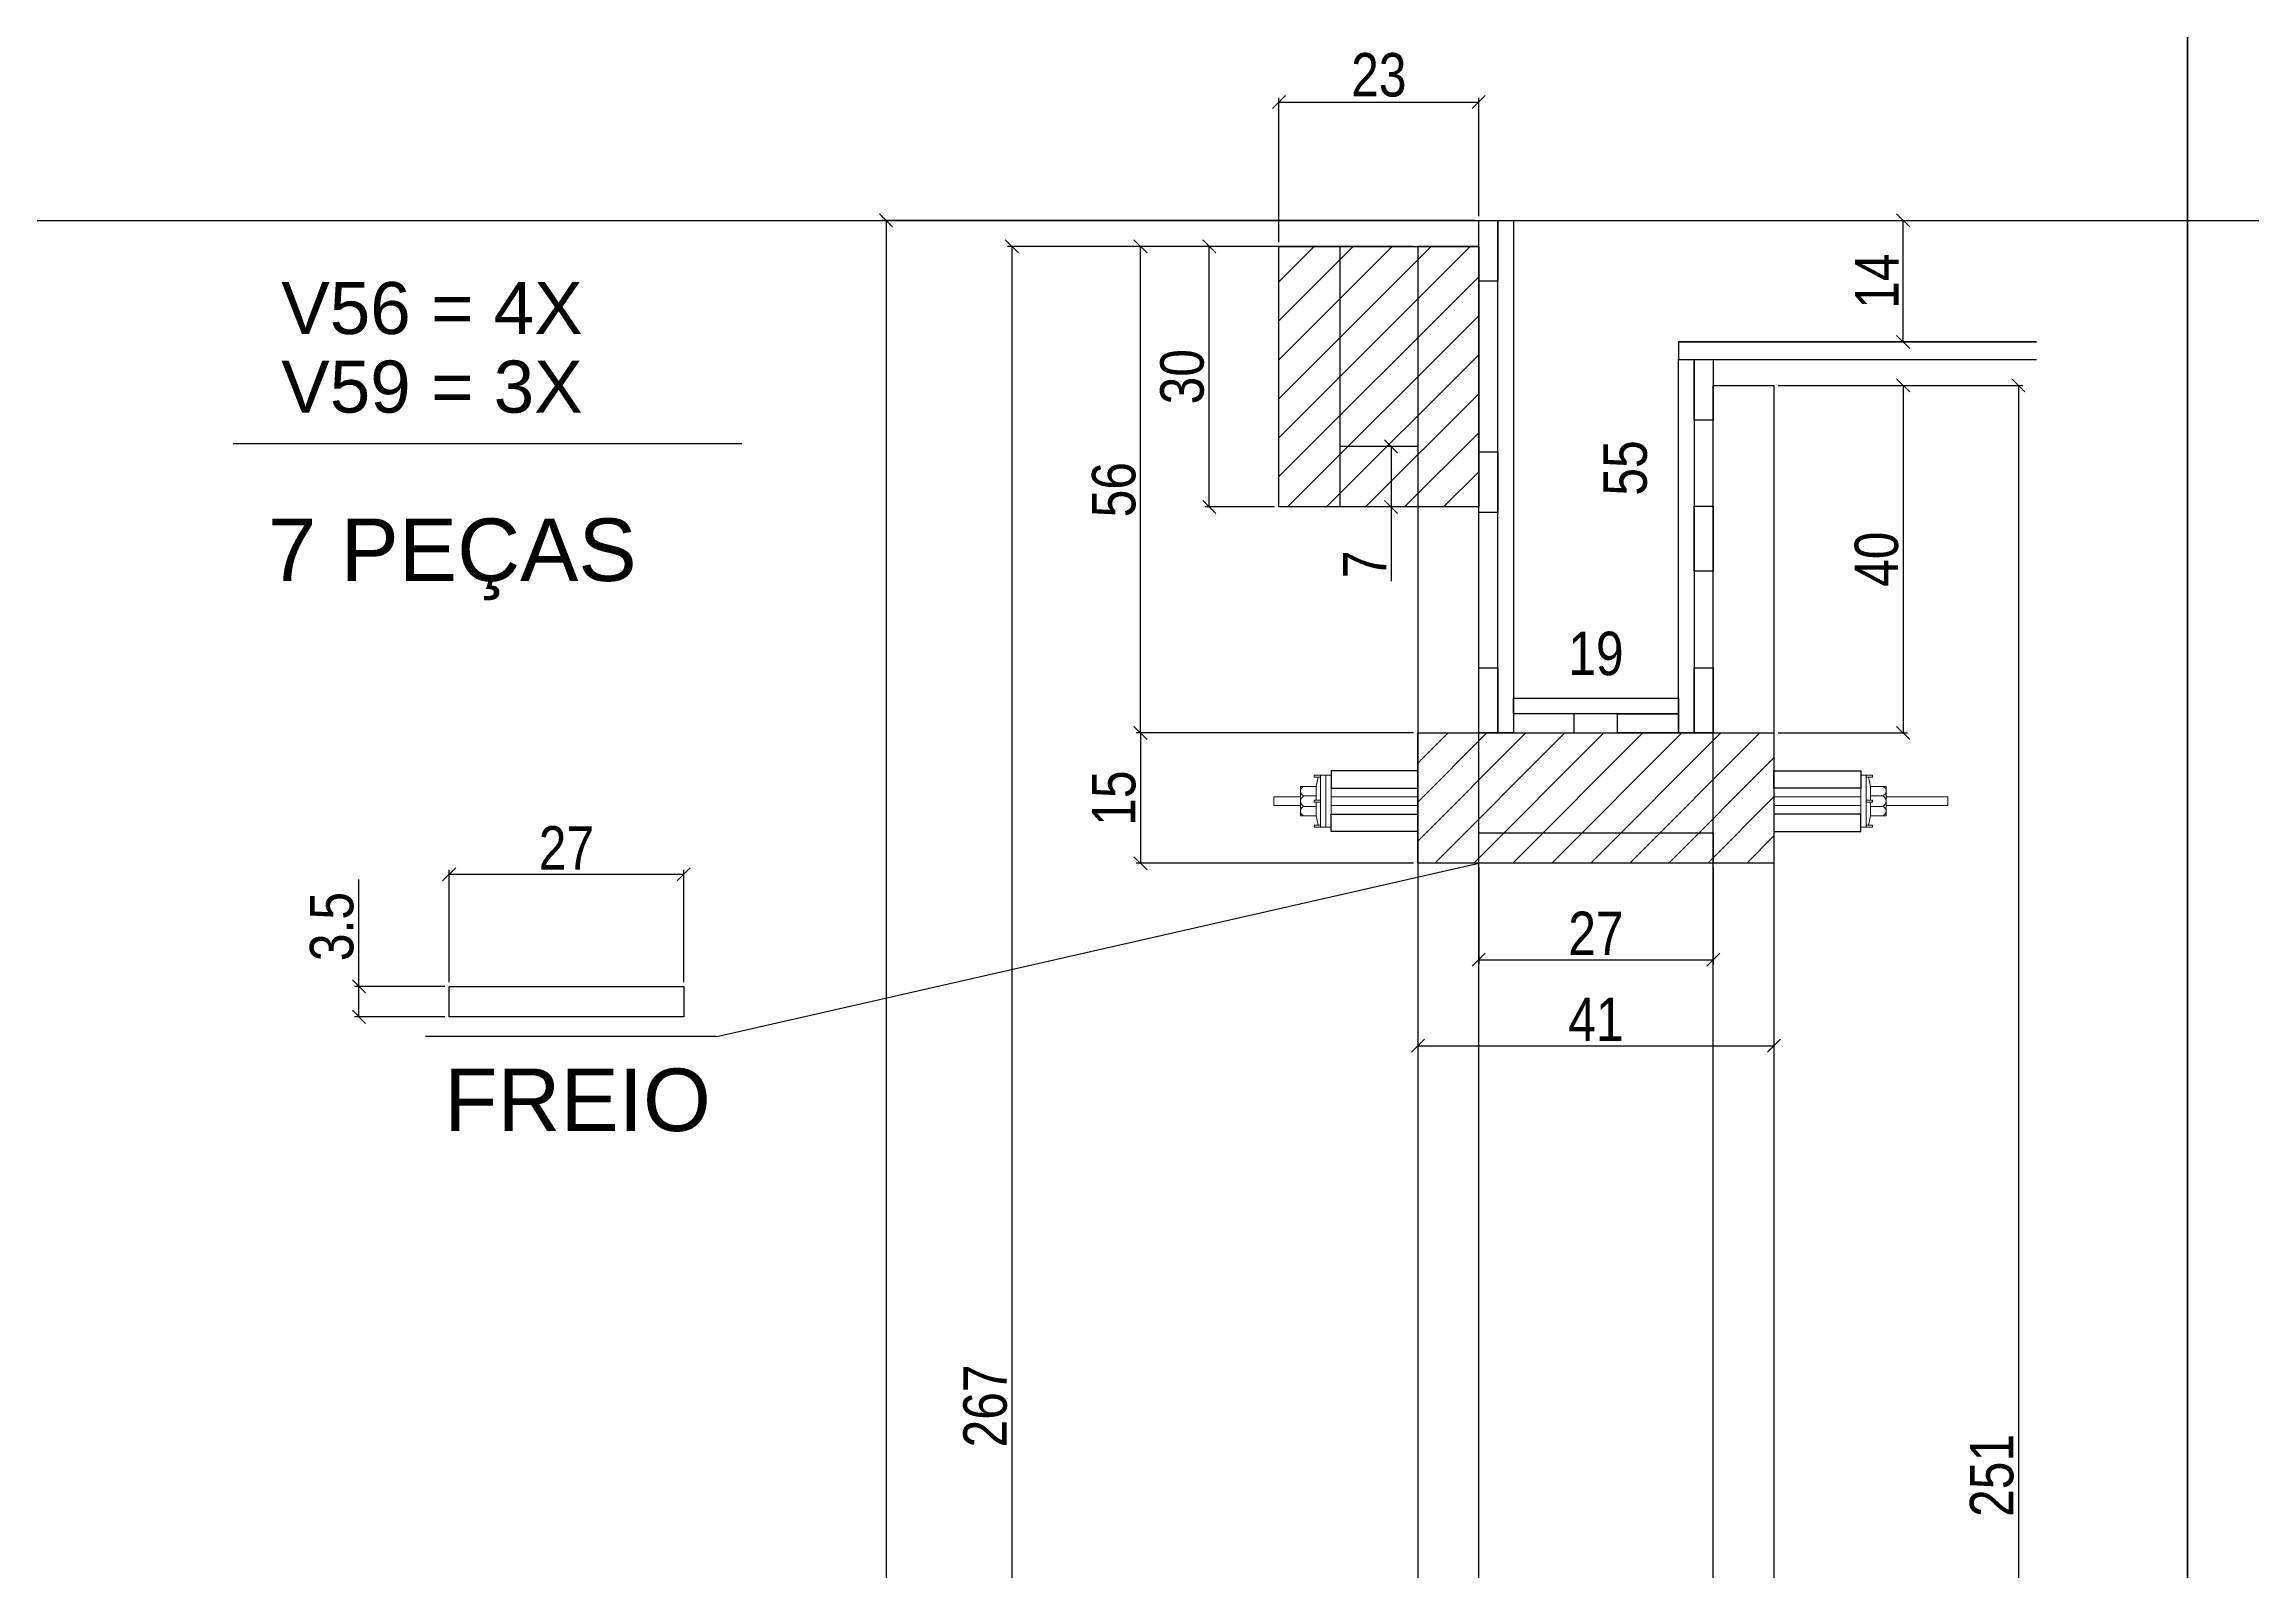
# Model space of a CAD drawing. Header units: millimetres. Extents: x 4248 to 7961, y 1155 to 5765.
# Drawn here: x 4753 to 5261, y 2313 to 2665 of the extents above; entities that cross this region are included whole.
import ezdxf

# ---------------------------------------------------------------- set-up
doc = ezdxf.new("R2010")
doc.units = ezdxf.units.MM
for name, color, linetype in [('1', 1, 'Continuous'), ('COTA', 241, 'Continuous'), ('GARFOS OK', 3, 'Continuous'), ('Hachura', 253, 'Continuous'), ('Painéis', 200, 'Continuous'), ('Resinado', 41, 'Continuous'), ('SARR_3.5x7', 81, 'Continuous'), ('SARR_7x7', 40, 'Continuous'), ('TIRAS REESCORAMENTO', 252, 'Continuous'), ('VIGAS', 3, 'Continuous')]:
    doc.layers.add(name, color=color, linetype=linetype)
doc.layers.add('BARRA_ANCORAGEM', color=1, linetype='Continuous', lineweight=15)
doc.styles.add('COTA TECNICA 2X', font='techl___.ttf', dxfattribs={"height": 10})
doc.styles.add('R80-50', font='arial.ttf', dxfattribs={"height": 10})
doc.dimstyles.new('SECAO', dxfattribs={"dimscale": 0.333333, "dimtxt": 5, "dimasz": 9, "dimexe": 3, "dimexo": 3, "dimgap": 3, "dimtad": 1, "dimdec": 1, "dimlfac": 0.5, "dimzin": 12, "dimdsep": 46, "dimtxsty": 'COTA TECNICA 2X', "dimblk1": 'OBLIQUE', "dimblk2": 'OBLIQUE', "dimsah": 1, "dimcen": 0.9, "dimclrd": 4, "dimclre": 4, "dimclrt": 240, "dimadec": 1, "dimazin": 3, "dimtfac": 1, "dimtdec": 1, "dimtmove": 0, "dimatfit": 3, "dimfxl": 1, "dimtolj": 1, "dimtzin": 12, "dimarcsym": 0})

# ---------------------------------------------------------------- blocks, each defined once
blk = doc.blocks.new('_Oblique')
at = {"layer": '1', "color": 0, "lineweight": -2}
blk.add_line((-0.5, -0.5), (0.5, 0.5), dxfattribs=at)
blk = doc.blocks.new('*D287')
at = {"layer": 'COTA', "color": 4, "lineweight": -2, "transparency": 16777216}
for p, q in [((5068.34, 2618.14), (4974.83, 2618.14)), ((4975.83, 2618.14), (4975.83, 2084.05)), ((5068.34, 2084.05), (4974.83, 2084.05))]:
    blk.add_line(p, q, dxfattribs=at)
at = {"layer": 'Defpoints', "color": 0, "transparency": 16777216}
for p in [(5069.34, 2618.14), (4975.83, 2084.05), (5069.34, 2084.05)]:
    blk.add_point(p, dxfattribs=at)
at = {"layer": 'COTA', "color": 4, "lineweight": -2, "transparency": 16777216, "xscale": 3, "yscale": 3, "zscale": 3}
for p, rotation in [((4975.83, 2618.14), 90), ((4975.83, 2084.05), 270)]:
    blk.add_blockref('_Oblique', p, dxfattribs=dict(at, rotation=rotation))
at = {"layer": 'COTA', "color": 240, "transparency": 16777216, "insert": (4969.73, 2351.1), "char_height": 10, "attachment_point": 5, "rotation": 90, "style": 'COTA TECNICA 2X'}
blk.add_mtext('\\A1;267', dxfattribs=at)
blk = doc.blocks.new('*D333')
at = {"layer": 'COTA', "color": 4, "lineweight": -2, "transparency": 16777216}
for p, q in [((5068.34, 2618.14), (5004.46, 2618.14)), ((5005.46, 2506.09), (5005.46, 2618.14)), ((5068.34, 2506.09), (5004.46, 2506.09))]:
    blk.add_line(p, q, dxfattribs=at)
at = {"layer": 'Defpoints', "color": 0, "transparency": 16777216}
for p in [(5005.46, 2618.14), (5069.34, 2618.14), (5069.34, 2506.09)]:
    blk.add_point(p, dxfattribs=at)
at = {"layer": 'COTA', "color": 4, "lineweight": -2, "transparency": 16777216, "xscale": 3, "yscale": 3, "zscale": 3}
for p, rotation in [((5005.46, 2618.14), 90), ((5005.46, 2506.09), 270)]:
    blk.add_blockref('_Oblique', p, dxfattribs=dict(at, rotation=rotation))
at = {"layer": 'COTA', "color": 240, "transparency": 16777216, "insert": (4999.35, 2562.12), "char_height": 10, "attachment_point": 5, "rotation": 90, "style": 'COTA TECNICA 2X'}
blk.add_mtext('\\A1;56', dxfattribs=at)
blk = doc.blocks.new('*D334')
at = {"layer": 'COTA', "color": 4, "lineweight": -2, "transparency": 16777216}
for p, q in [((5152.34, 2586.12), (5182.09, 2586.12)), ((5181.09, 2586.12), (5181.09, 2506.09)), ((5152.34, 2506.09), (5182.09, 2506.09))]:
    blk.add_line(p, q, dxfattribs=at)
at = {"layer": 'Defpoints', "color": 0, "transparency": 16777216}
for p in [(5151.34, 2586.12), (5151.34, 2506.09), (5181.09, 2506.09)]:
    blk.add_point(p, dxfattribs=at)
at = {"layer": 'COTA', "color": 4, "lineweight": -2, "transparency": 16777216, "xscale": 3, "yscale": 3, "zscale": 3}
for p, rotation in [((5181.09, 2586.12), 90), ((5181.09, 2506.09), 270)]:
    blk.add_blockref('_Oblique', p, dxfattribs=dict(at, rotation=rotation))
at = {"layer": 'COTA', "color": 240, "transparency": 16777216, "insert": (5174.99, 2546.11), "char_height": 10, "attachment_point": 5, "rotation": 90, "style": 'COTA TECNICA 2X'}
blk.add_mtext('\\A1;40', dxfattribs=at)
blk = doc.blocks.new('*D335')
at = {"layer": 'COTA', "color": 4, "lineweight": -2, "transparency": 16777216}
for p, q in [((5082.34, 2624.14), (4945.88, 2624.14)), ((4946.88, 2624.14), (4946.88, 1978.14)), ((5068.34, 1978.14), (4945.88, 1978.14))]:
    blk.add_line(p, q, dxfattribs=at)
at = {"layer": 'Defpoints', "color": 0, "transparency": 16777216}
for p in [(5083.34, 2624.14), (4946.88, 1978.14), (5069.34, 1978.14)]:
    blk.add_point(p, dxfattribs=at)
at = {"layer": 'COTA', "color": 4, "lineweight": -2, "transparency": 16777216, "xscale": 3, "yscale": 3, "zscale": 3}
for p, rotation in [((4946.88, 2624.14), 90), ((4946.88, 1978.14), 270)]:
    blk.add_blockref('_Oblique', p, dxfattribs=dict(at, rotation=rotation))
at = {"layer": 'COTA', "color": 240, "transparency": 16777216, "insert": (4940.66, 2301.14), "char_height": 10, "attachment_point": 5, "rotation": 90, "style": 'COTA TECNICA 2X'}
blk.add_mtext('\\A1;323', dxfattribs=at)
blk = doc.blocks.new('*D337')
at = {"layer": 'Defpoints', "color": 0, "transparency": 16777216}
for p in [(5116.38, 2624.14), (5123.23, 2624.14), (5116.38, 2514.09)]:
    blk.add_point(p, dxfattribs=at)
at = {"layer": 'COTA', "color": 240, "transparency": 16777216, "insert": (5117.12, 2567.12), "char_height": 10, "attachment_point": 5, "rotation": 90, "style": 'COTA TECNICA 2X'}
blk.add_mtext('\\A1;55', dxfattribs=at)
blk = doc.blocks.new('*D338')
at = {"layer": 'Defpoints', "color": 0, "transparency": 16777216}
for p in [(5091.34, 2518.25), (5129.34, 2518.25), (5129.34, 2518.25)]:
    blk.add_point(p, dxfattribs=at)
at = {"layer": 'COTA', "color": 240, "transparency": 16777216, "insert": (5110.34, 2524.34), "char_height": 10, "attachment_point": 5, "style": 'COTA TECNICA 2X'}
blk.add_mtext('\\A1;19', dxfattribs=at)
blk = doc.blocks.new('*D340')
at = {"layer": 'COTA', "color": 4, "lineweight": -2, "transparency": 16777216}
for p, q in [((5178.94, 2624.14), (5182.09, 2624.14)), ((5181.09, 2596.14), (5181.09, 2624.14)), ((5178.94, 2596.14), (5182.09, 2596.14))]:
    blk.add_line(p, q, dxfattribs=at)
at = {"layer": 'Defpoints', "color": 0, "transparency": 16777216}
for p in [(5177.94, 2624.14), (5181.09, 2624.14), (5177.94, 2596.14)]:
    blk.add_point(p, dxfattribs=at)
at = {"layer": 'COTA', "color": 4, "lineweight": -2, "transparency": 16777216, "xscale": 3, "yscale": 3, "zscale": 3}
for p, rotation in [((5181.09, 2624.14), 90), ((5181.09, 2596.14), 270)]:
    blk.add_blockref('_Oblique', p, dxfattribs=dict(at, rotation=rotation))
at = {"layer": 'COTA', "color": 240, "transparency": 16777216, "insert": (5175.02, 2610.14), "char_height": 10, "attachment_point": 5, "rotation": 90, "style": 'COTA TECNICA 2X'}
blk.add_mtext('\\A1;14', dxfattribs=at)
blk = doc.blocks.new('*D341')
at = {"layer": 'COTA', "color": 4, "lineweight": -2, "transparency": 16777216}
for p, q in [((5153.34, 2586.12), (5208.64, 2586.12)), ((5207.64, 2586.12), (5207.64, 2084.05)), ((5153.34, 2084.05), (5208.64, 2084.05))]:
    blk.add_line(p, q, dxfattribs=at)
at = {"layer": 'Defpoints', "color": 0, "transparency": 16777216}
for p in [(5152.34, 2586.12), (5152.34, 2084.05), (5207.64, 2084.05)]:
    blk.add_point(p, dxfattribs=at)
at = {"layer": 'COTA', "color": 4, "lineweight": -2, "transparency": 16777216, "xscale": 3, "yscale": 3, "zscale": 3}
for p, rotation in [((5207.64, 2586.12), 90), ((5207.64, 2084.05), 270)]:
    blk.add_blockref('_Oblique', p, dxfattribs=dict(at, rotation=rotation))
at = {"layer": 'COTA', "color": 240, "transparency": 16777216, "insert": (5201.53, 2335.09), "char_height": 10, "attachment_point": 5, "rotation": 90, "style": 'COTA TECNICA 2X'}
blk.add_mtext('\\A1;251', dxfattribs=at)
blk = doc.blocks.new('A$C51C4441F')
at = {"layer": 'BARRA_ANCORAGEM'}
for p, q in [((-2.25, 3.4), (-1.79, 5.5)), ((-2.25, 3.4), (-5.81, 3.39)), ((-5.81, 3.39), (-5.81, -3.39)), ((-2.25, 1.2), (-5.02, 1.2)), ((-2.25, 3.4), (-2.25, 3.4)), ((-2.25, 3.4), (-2.25, 0.25)), ((-2.25, -3.4), (-5.81, -3.39)), ((-2.25, -1.2), (-5.02, -1.2)), ((-2.25, -0.25), (-2.25, -3.4)), ((-2.25, -3.4), (-1.79, -5.5))]:
    blk.add_line(p, q, dxfattribs=at)
for points in [[(-2.7, 6), (-1.2, 6), (-1.2, 5.5), (-2.7, 5.5)], [(-1.2, -6), (0, -6), (0, 6), (-1.2, 6)], [(-2.7, 0.25), (-1.2, 0.25), (-1.2, -0.25), (-2.7, -0.25)], [(-2.7, -6), (-1.2, -6), (-1.2, -5.5), (-2.7, -5.5)]]:
    blk.add_lwpolyline(points, close=True, dxfattribs=at)
for centre, radius, start, end in [((-4.66, 2.3), 1.15, 107.7845, 252.2718), ((-4.52, 0), 1.3, 112.648, 247.4083), ((-4.66, -2.3), 1.15, 107.7845, 252.2718)]:
    blk.add_arc(centre, radius, start, end, dxfattribs=at)
blk = doc.blocks.new('*D343')
at = {"layer": 'COTA', "color": 4, "lineweight": -2, "transparency": 16777216}
for p, q in [((4825.47, 2447.71), (4825.47, 2472.31)), ((4845.26, 2447.71), (4824.47, 2447.71)), ((4825.47, 2440.71), (4825.47, 2447.71)), ((4845.26, 2440.71), (4824.47, 2440.71))]:
    blk.add_line(p, q, dxfattribs=at)
at = {"layer": 'Defpoints', "color": 0, "transparency": 16777216}
for p in [(4825.47, 2447.71), (4846.26, 2447.71), (4846.26, 2440.71)]:
    blk.add_point(p, dxfattribs=at)
at = {"layer": 'COTA', "color": 4, "lineweight": -2, "transparency": 16777216, "xscale": 3, "yscale": 3, "zscale": 3}
for p, rotation in [((4825.47, 2447.71), 90), ((4825.47, 2440.71), 270)]:
    blk.add_blockref('_Oblique', p, dxfattribs=dict(at, rotation=rotation))
at = {"layer": 'COTA', "color": 240, "transparency": 16777216, "insert": (4819.25, 2461.51), "char_height": 10, "attachment_point": 5, "rotation": 90, "style": 'COTA TECNICA 2X'}
blk.add_mtext('\\A1;3.5', dxfattribs=at)
blk = doc.blocks.new('*D477')
at = {"layer": 'COTA', "color": 4, "lineweight": -2, "transparency": 16777216}
for p, q in [((4846.26, 2448.71), (4846.26, 2474.54)), ((4846.26, 2473.54), (4900.26, 2473.54)), ((4900.26, 2448.71), (4900.26, 2474.54))]:
    blk.add_line(p, q, dxfattribs=at)
at = {"layer": 'Defpoints', "color": 0, "transparency": 16777216}
for p in [(4900.26, 2473.54), (4846.26, 2447.71), (4900.26, 2447.71)]:
    blk.add_point(p, dxfattribs=at)
at = {"layer": 'COTA', "color": 4, "lineweight": -2, "transparency": 16777216, "xscale": 3, "yscale": 3, "zscale": 3, "rotation": 180}
blk.add_blockref('_Oblique', (4846.26, 2473.54), dxfattribs=at)
at = {"layer": 'COTA', "color": 4, "lineweight": -2, "transparency": 16777216, "xscale": 3, "yscale": 3, "zscale": 3}
blk.add_blockref('_Oblique', (4900.26, 2473.54), dxfattribs=at)
at = {"layer": 'COTA', "color": 240, "transparency": 16777216, "insert": (4873.26, 2479.62), "char_height": 10, "attachment_point": 5, "style": 'COTA TECNICA 2X'}
blk.add_mtext('\\A1;27', dxfattribs=at)
blk = doc.blocks.new('*D478')
at = {"layer": 'COTA', "color": 4, "lineweight": -2, "transparency": 16777216}
for p, q in [((5068.34, 2506.09), (5004.46, 2506.09)), ((5005.46, 2506.09), (5005.46, 2476.09)), ((5068.34, 2476.09), (5004.46, 2476.09))]:
    blk.add_line(p, q, dxfattribs=at)
at = {"layer": 'Defpoints', "color": 0, "transparency": 16777216}
for p in [(5069.34, 2506.09), (5005.46, 2476.09), (5069.34, 2476.09)]:
    blk.add_point(p, dxfattribs=at)
at = {"layer": 'COTA', "color": 4, "lineweight": -2, "transparency": 16777216, "xscale": 3, "yscale": 3, "zscale": 3}
for p, rotation in [((5005.46, 2506.09), 90), ((5005.46, 2476.09), 270)]:
    blk.add_blockref('_Oblique', p, dxfattribs=dict(at, rotation=rotation))
at = {"layer": 'COTA', "color": 240, "transparency": 16777216, "insert": (4999.35, 2491.09), "char_height": 10, "attachment_point": 5, "rotation": 90, "style": 'COTA TECNICA 2X'}
blk.add_mtext('\\A1;15', dxfattribs=at)
blk = doc.blocks.new('*D479')
at = {"layer": 'COTA', "color": 4, "lineweight": -2, "transparency": 16777216}
for p, q in [((5083.34, 2475.09), (5083.34, 2452.85)), ((5137.34, 2475.09), (5137.34, 2452.85)), ((5083.34, 2453.85), (5137.34, 2453.85))]:
    blk.add_line(p, q, dxfattribs=at)
at = {"layer": 'Defpoints', "color": 0, "transparency": 16777216}
for p in [(5083.34, 2476.09), (5137.34, 2476.09), (5137.34, 2453.85)]:
    blk.add_point(p, dxfattribs=at)
at = {"layer": 'COTA', "color": 4, "lineweight": -2, "transparency": 16777216, "xscale": 3, "yscale": 3, "zscale": 3, "rotation": 180}
blk.add_blockref('_Oblique', (5083.34, 2453.85), dxfattribs=at)
at = {"layer": 'COTA', "color": 4, "lineweight": -2, "transparency": 16777216, "xscale": 3, "yscale": 3, "zscale": 3}
blk.add_blockref('_Oblique', (5137.34, 2453.85), dxfattribs=at)
at = {"layer": 'COTA', "color": 240, "transparency": 16777216, "insert": (5110.34, 2459.93), "char_height": 10, "attachment_point": 5, "style": 'COTA TECNICA 2X'}
blk.add_mtext('\\A1;27', dxfattribs=at)
blk = doc.blocks.new('*D480')
at = {"layer": 'COTA', "color": 4, "lineweight": -2, "transparency": 16777216}
for p, q in [((5069.34, 2475.09), (5069.34, 2433.06)), ((5151.34, 2475.09), (5151.34, 2433.06)), ((5069.34, 2434.06), (5151.34, 2434.06))]:
    blk.add_line(p, q, dxfattribs=at)
at = {"layer": 'Defpoints', "color": 0, "transparency": 16777216}
for p in [(5069.34, 2476.09), (5151.34, 2476.09), (5151.34, 2434.06)]:
    blk.add_point(p, dxfattribs=at)
at = {"layer": 'COTA', "color": 4, "lineweight": -2, "transparency": 16777216, "xscale": 3, "yscale": 3, "zscale": 3, "rotation": 180}
blk.add_blockref('_Oblique', (5069.34, 2434.06), dxfattribs=at)
at = {"layer": 'COTA', "color": 4, "lineweight": -2, "transparency": 16777216, "xscale": 3, "yscale": 3, "zscale": 3}
blk.add_blockref('_Oblique', (5151.34, 2434.06), dxfattribs=at)
at = {"layer": 'COTA', "color": 240, "transparency": 16777216, "insert": (5110.34, 2440.13), "char_height": 10, "attachment_point": 5, "style": 'COTA TECNICA 2X'}
blk.add_mtext('\\A1;41', dxfattribs=at)
blk = doc.blocks.new('*D344')
at = {"layer": 'COTA', "color": 4, "lineweight": -2, "transparency": 16777216}
for p, q in [((5036.34, 2618.14), (5020.3, 2618.14)), ((5021.3, 2558.14), (5021.3, 2618.14)), ((5036.34, 2558.14), (5020.3, 2558.14))]:
    blk.add_line(p, q, dxfattribs=at)
at = {"layer": 'Defpoints', "color": 0, "transparency": 16777216}
for p in [(5021.3, 2618.14), (5037.34, 2618.14), (5037.34, 2558.14)]:
    blk.add_point(p, dxfattribs=at)
at = {"layer": 'COTA', "color": 4, "lineweight": -2, "transparency": 16777216, "xscale": 3, "yscale": 3, "zscale": 3}
for p, rotation in [((5021.3, 2618.14), 90), ((5021.3, 2558.14), 270)]:
    blk.add_blockref('_Oblique', p, dxfattribs=dict(at, rotation=rotation))
at = {"layer": 'COTA', "color": 240, "transparency": 16777216, "insert": (5015.08, 2588.14), "char_height": 10, "attachment_point": 5, "rotation": 90, "style": 'COTA TECNICA 2X'}
blk.add_mtext('\\A1;30', dxfattribs=at)
blk = doc.blocks.new('*D345')
at = {"layer": 'COTA', "color": 4, "lineweight": -2, "transparency": 16777216}
for p, q in [((5037.34, 2619.14), (5037.34, 2652.39)), ((5037.34, 2651.39), (5083.34, 2651.39)), ((5083.34, 2625.14), (5083.34, 2652.39))]:
    blk.add_line(p, q, dxfattribs=at)
at = {"layer": 'Defpoints', "color": 0, "transparency": 16777216}
for p in [(5083.34, 2651.39), (5083.34, 2624.14), (5037.34, 2618.14)]:
    blk.add_point(p, dxfattribs=at)
at = {"layer": 'COTA', "color": 4, "lineweight": -2, "transparency": 16777216, "xscale": 3, "yscale": 3, "zscale": 3, "rotation": 180}
blk.add_blockref('_Oblique', (5037.34, 2651.39), dxfattribs=at)
at = {"layer": 'COTA', "color": 4, "lineweight": -2, "transparency": 16777216, "xscale": 3, "yscale": 3, "zscale": 3}
blk.add_blockref('_Oblique', (5083.34, 2651.39), dxfattribs=at)
at = {"layer": 'COTA', "color": 240, "transparency": 16777216, "insert": (5060.34, 2657.61), "char_height": 10, "attachment_point": 5, "style": 'COTA TECNICA 2X'}
blk.add_mtext('\\A1;23', dxfattribs=at)
blk = doc.blocks.new('*D346')
at = {"layer": 'COTA', "color": 4, "lineweight": -2, "transparency": 16777216}
for p, q in [((5062.72, 2572.14), (5062.15, 2572.14)), ((5063.15, 2572.14), (5063.15, 2558.14)), ((5062.72, 2558.14), (5062.15, 2558.14)), ((5063.15, 2558.14), (5063.15, 2541.04))]:
    blk.add_line(p, q, dxfattribs=at)
at = {"layer": 'Defpoints', "color": 0, "transparency": 16777216}
for p in [(5063.72, 2572.14), (5063.15, 2558.14), (5063.72, 2558.14)]:
    blk.add_point(p, dxfattribs=at)
at = {"layer": 'COTA', "color": 4, "lineweight": -2, "transparency": 16777216, "xscale": 3, "yscale": 3, "zscale": 3}
for p, rotation in [((5063.15, 2572.14), 90), ((5063.15, 2558.14), 270)]:
    blk.add_blockref('_Oblique', p, dxfattribs=dict(at, rotation=rotation))
at = {"layer": 'COTA', "color": 240, "transparency": 16777216, "insert": (5057.08, 2544.9), "char_height": 10, "attachment_point": 5, "rotation": 90, "style": 'COTA TECNICA 2X'}
blk.add_mtext('\\A1;7', dxfattribs=at)

msp = doc.modelspace()

# ---------------------------------------------------------------- hatches: boundary and pattern name
at = {"layer": 'COTA'}
h = msp.add_hatch(dxfattribs=at)
h.set_pattern_fill('ANSI31', color=256, scale=2, style=0)
h.set_pattern_definition([(45, (-14698.167, -2505.63), (-4.490128, 4.490128), [])])
h.paths.add_polyline_path([(5083.34, 2558.14), (5037.34, 2558.14), (5037.34, 2618.14), (5083.34, 2618.14)])
h = msp.add_hatch(dxfattribs=at)
h.set_pattern_fill('ANSI31', color=256, scale=2, style=0)
h.set_pattern_definition([(45, (-19545.61, -210790.974), (-4.49012806, 4.49012806), [])])
h.paths.add_polyline_path([(5151.34, 2476.09), (5151.34, 2506.09), (5069.34, 2506.09), (5069.34, 2476.09)])

# ---------------------------------------------------------------- linework, layer by layer
at = {"linetype": 'Continuous'}
msp.add_line((5051.34, 2572.14), (5069.34, 2572.14), dxfattribs=at)
at = {"layer": 'BARRA_ANCORAGEM'}
for points in [[(5048.14, 2496.39), (5049.34, 2496.39), (5049.34, 2484.39), (5048.14, 2484.39)], [(5172.54, 2496.39), (5171.34, 2496.39), (5171.34, 2484.39), (5172.54, 2484.39)], [(5036.14, 2489.39), (5042.33, 2489.39), (5042.33, 2491.39), (5036.14, 2491.39)], [(5049.34, 2489.39), (5069.34, 2489.39), (5069.34, 2491.39), (5049.34, 2491.39)], [(5171.34, 2489.39), (5151.34, 2489.39), (5151.34, 2491.39), (5171.34, 2491.39)], [(5177.16, 2489.39), (5191.34, 2489.39), (5191.34, 2491.39), (5177.16, 2491.39)]]:
    msp.add_lwpolyline(points, close=True, dxfattribs=at)
at = {"layer": 'COTA', "color": 1}
msp.add_line((4247.57, 2624.14), (7744.04, 2624.14), dxfattribs=at)
at = {"layer": 'GARFOS OK', "color": 3}
for q in [(5083.34, 2476.09), (4840.84, 2436.17)]:
    msp.add_line((4907.86, 2436.17), q, dxfattribs=at)
at = {"layer": 'Hachura', "color": 7}
msp.add_line((4796.54, 2572.77), (4913.69, 2572.77), dxfattribs=at)
at = {"layer": 'Painéis'}
for points in [[(5083.34, 2558.14), (5037.34, 2558.14), (5037.34, 2618.14), (5083.34, 2618.14)], [(5151.34, 2476.09), (5069.34, 2476.09), (5069.34, 2506.09), (5151.34, 2506.09)]]:
    msp.add_lwpolyline(points, close=True, dxfattribs=at)
at = {"layer": 'Resinado'}
msp.add_line((5129.34, 2596.14), (5211.82, 2596.14), dxfattribs=at)
at = {"layer": 'SARR_3.5x7', "linetype": 'Continuous'}
msp.add_lwpolyline([(4846.26, 2447.71), (4900.26, 2447.71), (4900.26, 2440.71), (4846.26, 2440.71)], close=True, dxfattribs=at)
at = {"layer": 'SARR_7x7', "linetype": 'Continuous'}
msp.add_line((5051.34, 2618.14), (5051.34, 2558.14), dxfattribs=at)
for points in [[(5069.34, 2084.05), (5083.34, 2084.05), (5083.34, 2618.14), (5069.34, 2618.14)], [(5151.34, 2084.05), (5137.34, 2084.05), (5137.34, 2586.12), (5151.34, 2586.12)], [(5083.34, 2483.09), (5137.34, 2483.09), (5137.34, 2476.09), (5083.34, 2476.09)]]:
    msp.add_lwpolyline(points, close=True, dxfattribs=at)
at = {"layer": 'TIRAS REESCORAMENTO', "linetype": 'ByBlock'}
for p, q in [((5091.34, 2624.14), (5212.31, 2624.14)), ((5129.34, 2592.14), (5211.82, 2592.14))]:
    msp.add_line(p, q, dxfattribs=at)
for points in [[(5083.34, 2624.14), (5087.74, 2624.14), (5087.74, 2610.14), (5083.34, 2610.14)], [(5132.94, 2592.14), (5137.34, 2592.14), (5137.34, 2578.14), (5132.94, 2578.14)], [(5083.34, 2570.86), (5087.74, 2570.86), (5087.74, 2556.86), (5083.34, 2556.86)], [(5132.94, 2558.36), (5137.34, 2558.36), (5137.34, 2543.36), (5132.94, 2543.36)], [(5083.34, 2521.09), (5087.74, 2521.09), (5087.74, 2506.09), (5083.34, 2506.09)], [(5132.94, 2521.09), (5137.34, 2521.09), (5137.34, 2506.09), (5132.94, 2506.09)], [(5129.34, 2510.49), (5091.34, 2510.49), (5091.34, 2514.09), (5129.34, 2514.09)], [(5105.34, 2506.09), (5105.34, 2510.49), (5091.34, 2510.49), (5091.34, 2506.09)], [(5115.31, 2506.09), (5115.31, 2510.49), (5129.34, 2510.49), (5129.34, 2506.09)], [(5049.34, 2493.39), (5069.34, 2493.39), (5069.34, 2497.39), (5049.34, 2497.39)], [(5171.34, 2493.39), (5151.34, 2493.39), (5151.34, 2497.39), (5171.34, 2497.39)], [(5049.34, 2487.39), (5069.34, 2487.39), (5069.34, 2483.39), (5049.34, 2483.39)], [(5171.34, 2487.39), (5151.34, 2487.39), (5151.34, 2483.39), (5171.34, 2483.39)]]:
    msp.add_lwpolyline(points, close=True, dxfattribs=at)
for points in [[(5091.34, 2506.09), (5087.74, 2506.09), (5087.74, 2624.14), (5091.34, 2624.14), (5091.34, 2506.09)], [(5211.82, 2596.14), (5129.34, 2596.14), (5129.34, 2592.14), (5211.82, 2592.14)], [(5132.94, 2506.09), (5129.34, 2506.09), (5129.34, 2592.14), (5132.94, 2592.14), (5132.94, 2506.09)]]:
    msp.add_lwpolyline(points, dxfattribs=at)
at = {"layer": 'VIGAS'}
for points in [[(5246.56, 1923.79), (4747.07, 1923.79), (4747.07, 2692.22), (5246.56, 2692.22)], [(5746.06, 1923.79), (5246.56, 1923.79), (5246.56, 2692.22), (5746.06, 2692.22)]]:
    msp.add_lwpolyline(points, close=True, dxfattribs=at)

# ---------------------------------------------------------------- block references
at = {"layer": 'BARRA_ANCORAGEM', "xscale": -1, "rotation": 180}
msp.add_blockref('A$C51C4441F', (5048.14, 2490.39), dxfattribs=at)
at = {"layer": 'BARRA_ANCORAGEM', "xscale": -1}
msp.add_blockref('A$C51C4441F', (5171.34, 2490.39), dxfattribs=at)

# ---------------------------------------------------------------- texts
at = {"layer": 'VIGAS', "color": 7, "style": 'R80-50'}
for s, p in [('V56 = 4X', (4807.58, 2597.96)), ('V59 = 3X', (4807.58, 2579.86))]:
    msp.add_text(s, height=12, dxfattribs=at).set_placement(p)
at = {"layer": 'VIGAS', "color": 7, "char_height": 14.4, "attachment_point": 1, "style": 'R80-50'}
for s, insert in [('7 PEÇAS', (4804.47, 2555.48)), ('FREIO', (4845.07, 2428.8))]:
    msp.add_mtext_dynamic_manual_height_columns(s, width=162.221, gutter_width=50, heights=[0], dxfattribs=dict(at, insert=insert))

# ---------------------------------------------------------------- dimensions: what is measured, and where the dimension line sits
at = {"layer": 'COTA', "color": 3}
for base, p1, p2, picture, middle in [((5083.34, 2651.39), (5037.34, 2618.14), (5083.34, 2624.14), '*D345', (5060.34, 2657.61)), ((4900.26, 2473.54), (4846.26, 2447.71), (4900.26, 2447.71), '*D477', (4873.26, 2479.62)), ((5151.34, 2434.06), (5069.34, 2476.09), (5151.34, 2476.09), '*D480', (5110.34, 2440.13)), ((5137.34, 2453.85), (5083.34, 2476.09), (5137.34, 2476.09), '*D479', (5110.34, 2459.93))]:
    dim = msp.add_linear_dim(base=base, p1=p1, p2=p2, dimstyle='SECAO', dxfattribs=at)
    dim.commit()
    dim.dimension.update_dxf_attribs({"geometry": picture, "text_midpoint": middle})
for base, p1, p2, picture, middle in [((4946.88, 1978.14), (5083.34, 2624.14), (5069.34, 1978.14), '*D335', (4940.66, 2301.14)), ((5181.09, 2624.14), (5177.94, 2596.14), (5177.94, 2624.14), '*D340', (5175.02, 2610.14)), ((4975.83, 2084.05), (5069.34, 2618.14), (5069.34, 2084.05), '*D287', (4969.73, 2351.1)), ((5005.46, 2618.14), (5069.34, 2506.09), (5069.34, 2618.14), '*D333', (4999.35, 2562.12)), ((5021.3, 2618.14), (5037.34, 2558.14), (5037.34, 2618.14), '*D344', (5015.08, 2588.14)), ((5181.09, 2506.09), (5151.34, 2586.12), (5151.34, 2506.09), '*D334', (5174.99, 2546.11)), ((5207.64, 2084.05), (5152.34, 2586.12), (5152.34, 2084.05), '*D341', (5201.53, 2335.09)), ((5005.46, 2476.09), (5069.34, 2506.09), (5069.34, 2476.09), '*D478', (4999.35, 2491.09)), ((4825.47, 2447.71), (4846.26, 2440.71), (4846.26, 2447.71), '*D343', (4819.25, 2461.51))]:
    dim = msp.add_linear_dim(base=base, p1=p1, p2=p2, angle=90, dimstyle='SECAO', dxfattribs=at)
    dim.commit()
    dim.dimension.update_dxf_attribs({"geometry": picture, "text_midpoint": middle})
dim = msp.add_linear_dim(base=(5123.23, 2624.14), p1=(5116.38, 2514.09), p2=(5116.38, 2624.14), angle=90, dimstyle='SECAO', override={"dimse1": 1, "dimse2": 1, "dimsd1": 1, "dimsd2": 1}, dxfattribs=at)
dim.commit()
dim.dimension.update_dxf_attribs({"geometry": '*D337', "text_midpoint": (5123.23, 2567.12), "dimtype": 160})
dim = msp.add_linear_dim(base=(5063.15, 2558.14), p1=(5063.72, 2572.14), p2=(5063.72, 2558.14), angle=90, dimstyle='SECAO', dxfattribs=at)
dim.commit()
dim.dimension.update_dxf_attribs({"geometry": '*D346', "text_midpoint": (5063.15, 2544.9), "dimtype": 160})
dim = msp.add_linear_dim(base=(5129.34, 2518.25), p1=(5091.34, 2518.25), p2=(5129.34, 2518.25), dimstyle='SECAO', override={"dimse1": 1, "dimse2": 1, "dimsd1": 1, "dimsd2": 1}, dxfattribs=at)
dim.commit()
dim.dimension.update_dxf_attribs({"geometry": '*D338', "text_midpoint": (5110.34, 2524.34)})

doc.saveas('drawing.dxf')
